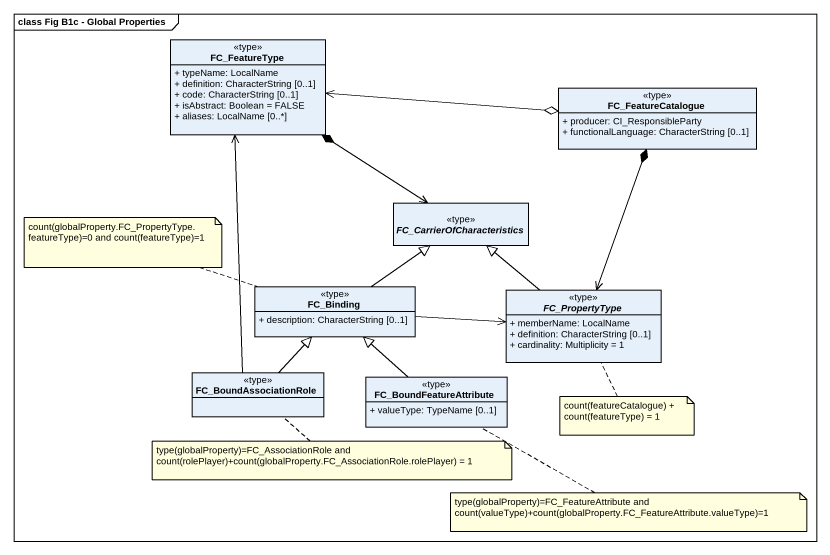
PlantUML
@startuml
mainframe class Fig B1c - Global Properties
hide circle
hide empty members
skinparam classAttributeIconSize 0
class FC_FeatureType <<type>> {
  + typeName: LocalName
  + definition: CharacterString [0..1]
  + code: CharacterString [0..1]
  + isAbstract: Boolean = FALSE
  + aliases: LocalName [0..*]
}
class FC_FeatureCatalogue <<type>> {
  + producer: CI_ResponsibleParty
  + functionalLanguage: CharacterString [0..1]
}
abstract class FC_CarrierOfCharacteristics <<type>>
class FC_Binding <<type>> {
  + description: CharacterString [0..1]
}
abstract class FC_PropertyType <<type>> {
  + memberName: LocalName
  + definition: CharacterString [0..1]
  + cardinality: Multiplicity = 1
}
class FC_BoundAssociationRole <<type>>
class FC_BoundFeatureAttribute <<type>> {
  + valueType: TypeName [0..1]
}
FC_FeatureType <-right-o FC_FeatureCatalogue
FC_FeatureType *--> FC_CarrierOfCharacteristics
FC_FeatureCatalogue *--> FC_PropertyType
FC_Binding -up-|> FC_CarrierOfCharacteristics
FC_Binding -right-> FC_PropertyType
FC_PropertyType -up-|> FC_CarrierOfCharacteristics
FC_BoundAssociationRole -up-> FC_FeatureType
FC_BoundAssociationRole -up-|> FC_Binding
FC_BoundFeatureAttribute -up-|> FC_Binding
note left of FC_Binding : count(globalProperty.FC_PropertyType.featureType)=0 and count(featureType)=1
note bottom of FC_PropertyType : count(featureCatalogue) + count(featureType) = 1
note bottom of FC_BoundAssociationRole : type(globalProperty)=FC_AssociationRole and count(rolePlayer)+count(globalProperty.FC_AssociationRole.rolePlayer) = 1
note right of FC_BoundFeatureAttribute : type(globalProperty)=FC_FeatureAttribute and count(valueType)+count(globalProperty.FC_FeatureAttribute.valueType)=1
@enduml
